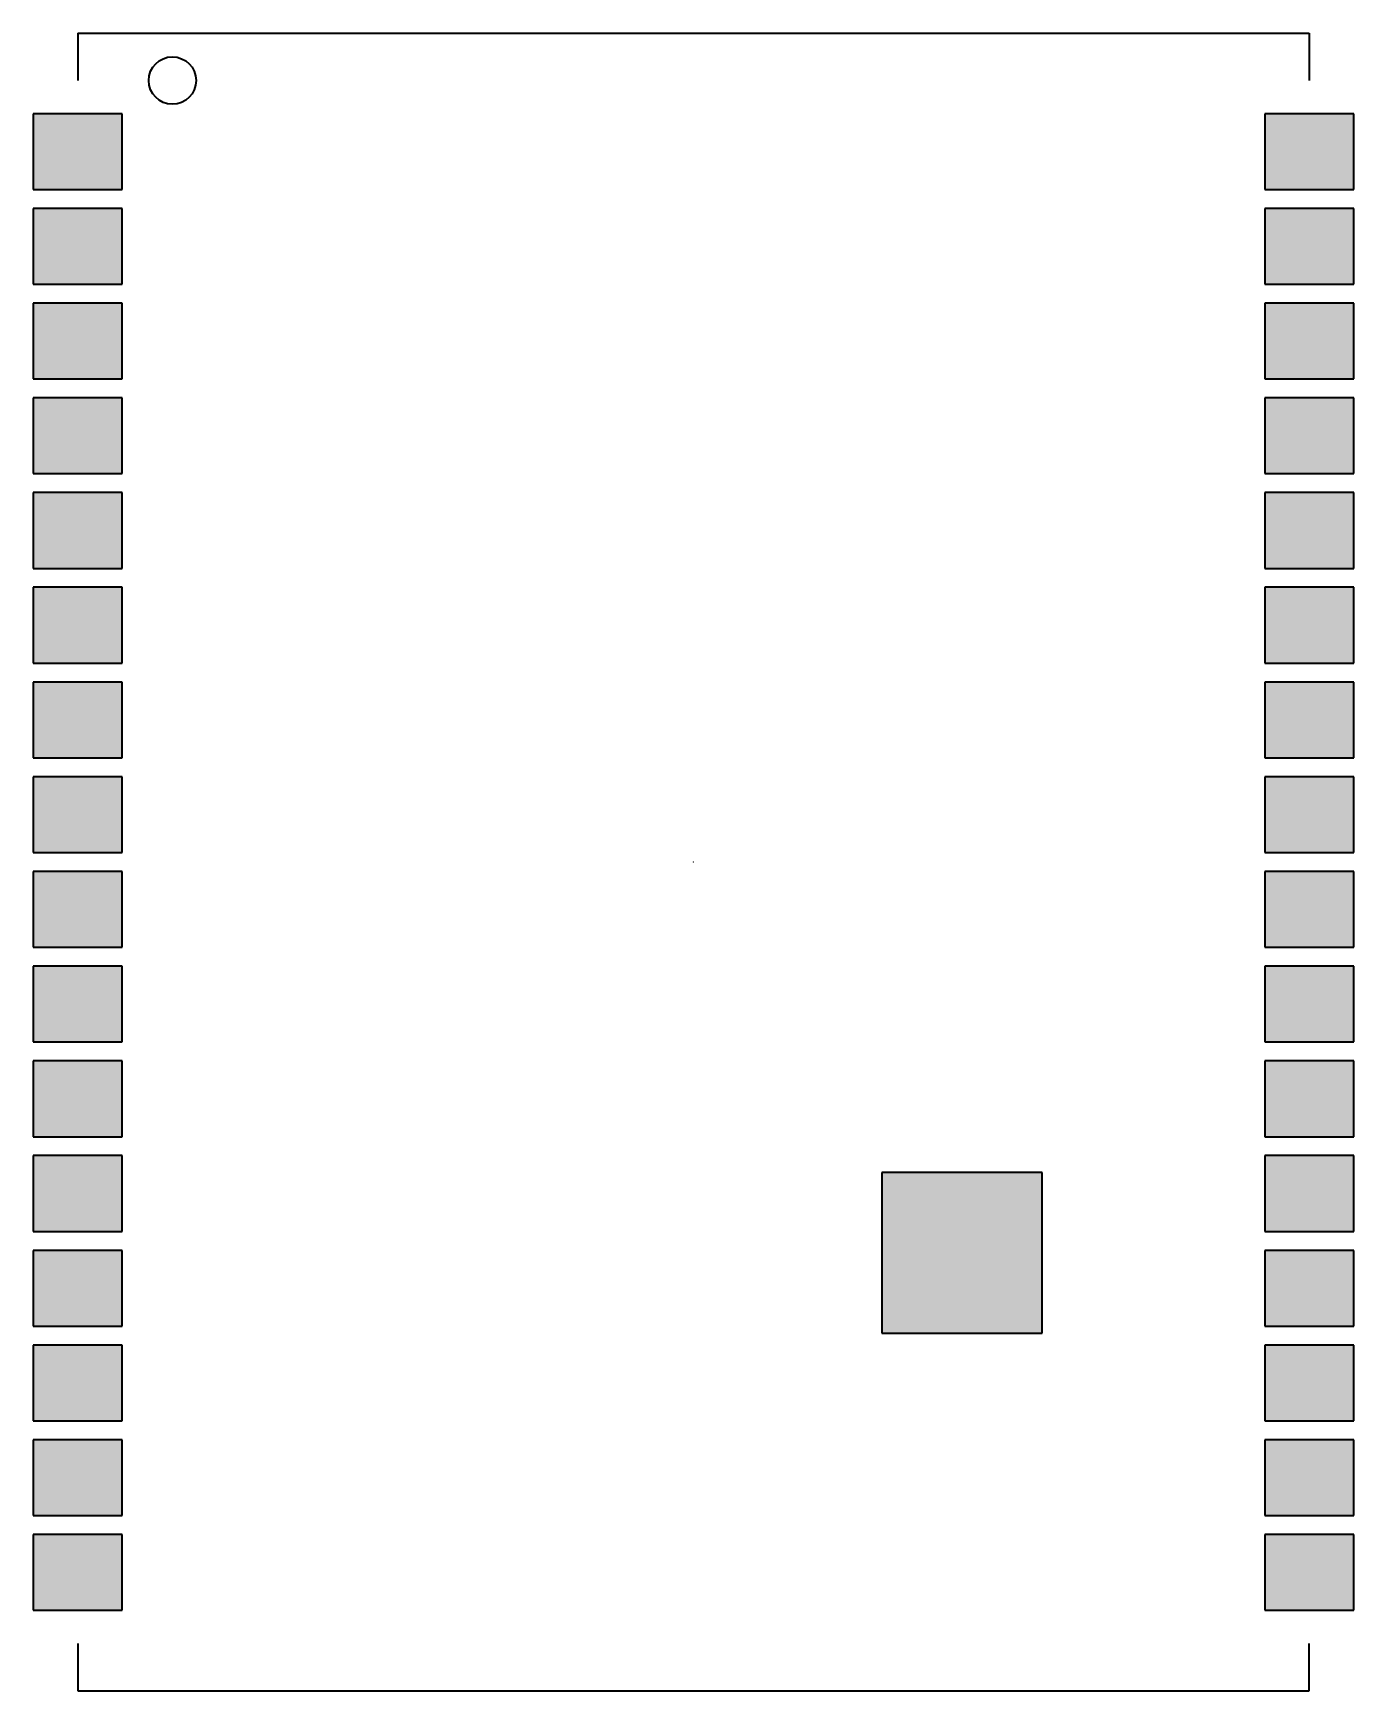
# Model space of a CAD drawing. Extents: x 86.7 to 104.4, y 138.2 to 160.5.
import ezdxf

# ---------------------------------------------------------------- set-up
doc = ezdxf.new("R2010")
doc.units = 0

msp = doc.modelspace()

# ---------------------------------------------------------------- linework, layer by layer
at = {"color": 9, "lineweight": 35, "ltscale": 0.41275}
for p, q in [((87.323029, 160.467499), (103.833023, 160.467499)), ((87.323029, 138.242493), (103.833023, 138.242493))]:
    msp.add_line(p, q, dxfattribs=at)
at = {"color": 9, "lineweight": 35, "ltscale": 0.015875}
for p, q in [((87.323029, 160.467499), (87.323029, 159.832489)), ((103.833023, 160.467499), (103.833023, 159.832489)), ((87.323029, 138.877502), (87.323029, 138.242493)), ((103.833023, 138.242493), (103.833023, 138.877502))]:
    msp.add_line(p, q, dxfattribs=at)
at = {"color": 7, "lineweight": 35, "ltscale": 0.029845}
for p, q in [((87.91993, 159.388), (86.726128, 159.388)), ((104.429932, 159.388), (103.23613, 159.388)), ((86.726128, 158.371994), (87.91993, 158.371994)), ((103.23613, 158.371994), (104.429932, 158.371994)), ((87.91993, 158.117996), (86.726128, 158.117996)), ((104.429932, 158.117996), (103.23613, 158.117996)), ((86.726128, 157.10199), (87.91993, 157.10199)), ((103.23613, 157.10199), (104.429932, 157.10199)), ((87.91993, 156.847992), (86.726128, 156.847992)), ((104.429932, 156.847992), (103.23613, 156.847992)), ((86.726128, 155.832001), (87.91993, 155.832001)), ((103.23613, 155.832001), (104.429932, 155.832001)), ((87.91993, 155.578003), (86.726128, 155.578003)), ((104.429932, 155.578003), (103.23613, 155.578003)), ((86.726128, 154.561996), (87.91993, 154.561996)), ((103.23613, 154.561996), (104.429932, 154.561996)), ((87.91993, 154.307999), (86.726128, 154.307999)), ((104.429932, 154.307999), (103.23613, 154.307999)), ((86.726128, 153.291992), (87.91993, 153.291992)), ((103.23613, 153.291992), (104.429932, 153.291992)), ((87.91993, 153.037994), (86.726128, 153.037994)), ((104.429932, 153.037994), (103.23613, 153.037994)), ((86.726128, 152.022003), (87.91993, 152.022003)), ((103.23613, 152.022003), (104.429932, 152.022003)), ((87.91993, 151.768005), (86.726128, 151.768005)), ((104.429932, 151.768005), (103.23613, 151.768005)), ((86.726128, 150.751984), (87.91993, 150.751984)), ((103.23613, 150.751984), (104.429932, 150.751984)), ((87.91993, 150.497986), (86.726128, 150.497986)), ((104.429932, 150.497986), (103.23613, 150.497986)), ((86.726128, 149.481995), (87.91993, 149.481995)), ((103.23613, 149.481995), (104.429932, 149.481995)), ((87.91993, 149.227997), (86.726128, 149.227997)), ((104.429932, 149.227997), (103.23613, 149.227997)), ((86.726128, 148.212006), (87.91993, 148.212006)), ((103.23613, 148.212006), (104.429932, 148.212006)), ((87.91993, 147.957993), (86.726128, 147.957993)), ((104.429932, 147.957993), (103.23613, 147.957993)), ((86.726128, 146.941986), (87.91993, 146.941986)), ((103.23613, 146.941986), (104.429932, 146.941986)), ((87.91993, 146.687988), (86.726128, 146.687988)), ((104.429932, 146.687988), (103.23613, 146.687988)), ((86.726128, 145.671997), (87.91993, 145.671997)), ((103.23613, 145.671997), (104.429932, 145.671997)), ((87.91993, 145.417999), (86.726128, 145.417999)), ((104.429932, 145.417999), (103.23613, 145.417999)), ((86.726128, 144.401993), (87.91993, 144.401993)), ((103.23613, 144.401993), (104.429932, 144.401993)), ((87.91993, 144.147995), (86.726128, 144.147995)), ((104.429932, 144.147995), (103.23613, 144.147995)), ((86.726128, 143.131989), (87.91993, 143.131989)), ((103.23613, 143.131989), (104.429932, 143.131989)), ((87.91993, 142.877991), (86.726128, 142.877991)), ((104.429932, 142.877991), (103.23613, 142.877991)), ((86.726128, 141.862), (87.91993, 141.862)), ((103.23613, 141.862), (104.429932, 141.862)), ((87.91993, 141.608002), (86.726128, 141.608002)), ((104.429932, 141.608002), (103.23613, 141.608002)), ((86.726128, 140.591995), (87.91993, 140.591995)), ((103.23613, 140.591995), (104.429932, 140.591995)), ((87.91993, 140.337997), (86.726128, 140.337997)), ((104.429932, 140.337997), (103.23613, 140.337997)), ((86.726128, 139.321991), (87.91993, 139.321991)), ((103.23613, 139.321991), (104.429932, 139.321991))]:
    msp.add_line(p, q, dxfattribs=at)
at = {"color": 7, "lineweight": 35, "ltscale": 0.0254}
for p, q in [((86.726128, 159.388), (86.726128, 158.371994)), ((87.91993, 158.371994), (87.91993, 159.388)), ((103.23613, 159.388), (103.23613, 158.371994)), ((104.429932, 158.371994), (104.429932, 159.388)), ((86.726128, 158.117996), (86.726128, 157.10199)), ((87.91993, 157.10199), (87.91993, 158.117996)), ((103.23613, 158.117996), (103.23613, 157.10199)), ((104.429932, 157.10199), (104.429932, 158.117996)), ((86.726128, 156.847992), (86.726128, 155.832001)), ((87.91993, 155.832001), (87.91993, 156.847992)), ((103.23613, 156.847992), (103.23613, 155.832001)), ((104.429932, 155.832001), (104.429932, 156.847992)), ((86.726128, 155.578003), (86.726128, 154.561996)), ((87.91993, 154.561996), (87.91993, 155.578003)), ((103.23613, 155.578003), (103.23613, 154.561996)), ((104.429932, 154.561996), (104.429932, 155.578003)), ((86.726128, 154.307999), (86.726128, 153.291992)), ((87.91993, 153.291992), (87.91993, 154.307999)), ((103.23613, 154.307999), (103.23613, 153.291992)), ((104.429932, 153.291992), (104.429932, 154.307999)), ((86.726128, 153.037994), (86.726128, 152.022003)), ((87.91993, 152.022003), (87.91993, 153.037994)), ((103.23613, 153.037994), (103.23613, 152.022003)), ((104.429932, 152.022003), (104.429932, 153.037994)), ((86.726128, 150.497986), (86.726128, 149.481995)), ((87.91993, 149.481995), (87.91993, 150.497986)), ((103.23613, 150.497986), (103.23613, 149.481995)), ((104.429932, 149.481995), (104.429932, 150.497986)), ((86.726128, 149.227997), (86.726128, 148.212006)), ((87.91993, 148.212006), (87.91993, 149.227997)), ((103.23613, 149.227997), (103.23613, 148.212006)), ((104.429932, 148.212006), (104.429932, 149.227997)), ((86.726128, 147.957993), (86.726128, 146.941986)), ((87.91993, 146.941986), (87.91993, 147.957993)), ((103.23613, 147.957993), (103.23613, 146.941986)), ((104.429932, 146.941986), (104.429932, 147.957993)), ((86.726128, 146.687988), (86.726128, 145.671997)), ((87.91993, 145.671997), (87.91993, 146.687988)), ((103.23613, 146.687988), (103.23613, 145.671997)), ((104.429932, 145.671997), (104.429932, 146.687988)), ((86.726128, 145.417999), (86.726128, 144.401993)), ((87.91993, 144.401993), (87.91993, 145.417999)), ((103.23613, 145.417999), (103.23613, 144.401993)), ((104.429932, 144.401993), (104.429932, 145.417999)), ((86.726128, 144.147995), (86.726128, 143.131989)), ((87.91993, 143.131989), (87.91993, 144.147995)), ((103.23613, 144.147995), (103.23613, 143.131989)), ((104.429932, 143.131989), (104.429932, 144.147995)), ((86.726128, 142.877991), (86.726128, 141.862)), ((87.91993, 141.862), (87.91993, 142.877991)), ((103.23613, 142.877991), (103.23613, 141.862)), ((104.429932, 141.862), (104.429932, 142.877991)), ((86.726128, 141.608002), (86.726128, 140.591995)), ((87.91993, 140.591995), (87.91993, 141.608002)), ((103.23613, 141.608002), (103.23613, 140.591995)), ((104.429932, 140.591995), (104.429932, 141.608002)), ((86.726128, 140.337997), (86.726128, 139.321991)), ((87.91993, 139.321991), (87.91993, 140.337997)), ((103.23613, 140.337997), (103.23613, 139.321991)), ((104.429932, 139.321991), (104.429932, 140.337997))]:
    msp.add_line(p, q, dxfattribs=at)
at = {"color": 7, "lineweight": 35, "ltscale": 0.025401}
for p, q in [((86.726128, 151.768005), (86.726128, 150.751984)), ((87.91993, 150.751984), (87.91993, 151.768005)), ((103.23613, 151.768005), (103.23613, 150.751984)), ((104.429932, 150.751984), (104.429932, 151.768005))]:
    msp.add_line(p, q, dxfattribs=at)
at = {"color": 7, "lineweight": 35, "ltscale": 0.05375}
for p, q in [((100.253036, 145.190002), (98.103043, 145.190002)), ((98.103043, 145.190002), (98.103043, 143.040009)), ((100.253036, 143.040009), (100.253036, 145.190002)), ((98.103043, 143.040009), (100.253036, 143.040009))]:
    msp.add_line(p, q, dxfattribs=at)
at = {"color": 9, "lineweight": 35}
msp.add_circle((88.593025, 159.832489), 0.3175, dxfattribs=at)
at = {"color": 53, "lineweight": 5}
msp.add_point((95.578026, 149.354996), dxfattribs=at)
at = {"color": 7, "lineweight": 5}
for points in [[(87.91993, 159.388), (86.726128, 159.388), (87.91993, 158.371994), (86.726128, 158.371994)], [(103.23613, 158.371994), (104.429932, 158.371994), (103.23613, 159.388), (104.429932, 159.388)], [(87.91993, 158.117996), (86.726128, 158.117996), (87.91993, 157.10199), (86.726128, 157.10199)], [(103.23613, 157.10199), (104.429932, 157.10199), (103.23613, 158.117996), (104.429932, 158.117996)], [(87.91993, 156.847992), (86.726128, 156.847992), (87.91993, 155.832001), (86.726128, 155.832001)], [(103.23613, 155.832001), (104.429932, 155.832001), (103.23613, 156.847992), (104.429932, 156.847992)], [(87.91993, 155.578003), (86.726128, 155.578003), (87.91993, 154.561996), (86.726128, 154.561996)], [(103.23613, 154.561996), (104.429932, 154.561996), (103.23613, 155.578003), (104.429932, 155.578003)], [(87.91993, 154.307999), (86.726128, 154.307999), (87.91993, 153.291992), (86.726128, 153.291992)], [(103.23613, 153.291992), (104.429932, 153.291992), (103.23613, 154.307999), (104.429932, 154.307999)], [(87.91993, 153.037994), (86.726128, 153.037994), (87.91993, 152.022003), (86.726128, 152.022003)], [(103.23613, 152.022003), (104.429932, 152.022003), (103.23613, 153.037994), (104.429932, 153.037994)], [(87.91993, 151.768005), (86.726128, 151.768005), (87.91993, 150.751984), (86.726128, 150.751984)], [(103.23613, 150.751984), (104.429932, 150.751984), (103.23613, 151.768005), (104.429932, 151.768005)], [(87.91993, 150.497986), (86.726128, 150.497986), (87.91993, 149.481995), (86.726128, 149.481995)], [(103.23613, 149.481995), (104.429932, 149.481995), (103.23613, 150.497986), (104.429932, 150.497986)], [(87.91993, 149.227997), (86.726128, 149.227997), (87.91993, 148.212006), (86.726128, 148.212006)], [(103.23613, 148.212006), (104.429932, 148.212006), (103.23613, 149.227997), (104.429932, 149.227997)], [(87.91993, 147.957993), (86.726128, 147.957993), (87.91993, 146.941986), (86.726128, 146.941986)], [(103.23613, 146.941986), (104.429932, 146.941986), (103.23613, 147.957993), (104.429932, 147.957993)], [(87.91993, 146.687988), (86.726128, 146.687988), (87.91993, 145.671997), (86.726128, 145.671997)], [(103.23613, 145.671997), (104.429932, 145.671997), (103.23613, 146.687988), (104.429932, 146.687988)], [(87.91993, 145.417999), (86.726128, 145.417999), (87.91993, 144.401993), (86.726128, 144.401993)], [(103.23613, 144.401993), (104.429932, 144.401993), (103.23613, 145.417999), (104.429932, 145.417999)], [(98.103043, 143.040009), (100.253036, 143.040009), (98.103043, 145.190002), (100.253036, 145.190002)], [(87.91993, 144.147995), (86.726128, 144.147995), (87.91993, 143.131989), (86.726128, 143.131989)], [(103.23613, 143.131989), (104.429932, 143.131989), (103.23613, 144.147995), (104.429932, 144.147995)], [(87.91993, 142.877991), (86.726128, 142.877991), (87.91993, 141.862), (86.726128, 141.862)], [(103.23613, 141.862), (104.429932, 141.862), (103.23613, 142.877991), (104.429932, 142.877991)], [(87.91993, 141.608002), (86.726128, 141.608002), (87.91993, 140.591995), (86.726128, 140.591995)], [(103.23613, 140.591995), (104.429932, 140.591995), (103.23613, 141.608002), (104.429932, 141.608002)], [(87.91993, 140.337997), (86.726128, 140.337997), (87.91993, 139.321991), (86.726128, 139.321991)], [(103.23613, 139.321991), (104.429932, 139.321991), (103.23613, 140.337997), (104.429932, 140.337997)]]:
    msp.add_solid(points, dxfattribs=at)

doc.saveas('drawing.dxf')
